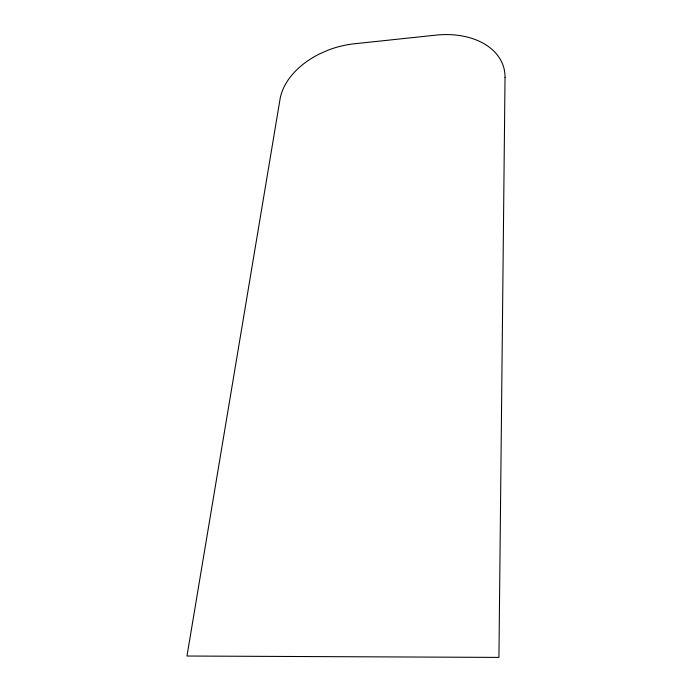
<?xml version="1.0" encoding="UTF-8"?>
<svg xmlns="http://www.w3.org/2000/svg" width="692" height="692" viewBox="0 0 692 692"><rect width="100%" height="100%" fill="white"/><g stroke="black" fill="none" stroke-linecap="round" stroke-linejoin="round"><path stroke-width="1.04" d="M505.03 77.348L498.932 657.4L186.97 656.025L280.026 99.259A71.267 48.622 -17.4 0 1 320.093 53.647L328.276 50.092A71.267 48.622 -17.4 0 1 354.269 43.795L435.778 35.145A72.617 49.928 -14.1 0 1 505.03 77.348"/></g></svg>
